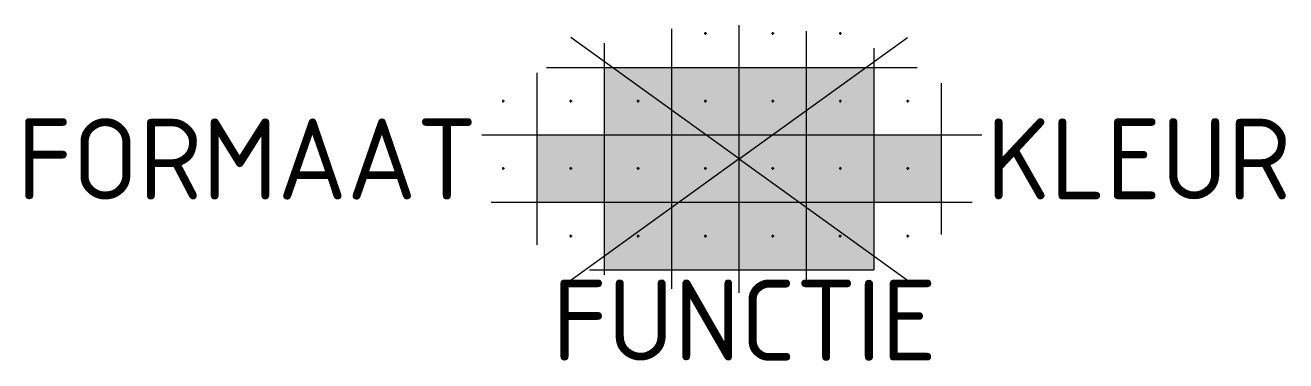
# Model space of a CAD drawing. Extents: x -15.9 to 12.2, y -4.5 to 3.
import ezdxf
from ezdxf.enums import TextEntityAlignment as Align

# ---------------------------------------------------------------- set-up
doc = ezdxf.new("R2010")
doc.units = 0
doc.styles.add('NLCS-ISO', font='NLCS-ISO.ttf')

msp = doc.modelspace()

# ---------------------------------------------------------------- hatches: boundary and pattern name
h = msp.add_hatch(color=254)
h.dxf.hatch_style = 1
h.paths.add_polyline_path([(-1.5, 2.036), (-3, 2.036), (-3, 0.536), (-1.5, 0.536)])
h = msp.add_hatch(color=254)
h.dxf.hatch_style = 1
h.paths.add_polyline_path([(0, 2.036), (-1.5, 2.036), (-1.5, 0.536), (0, 0.536)])
h = msp.add_hatch(color=254)
h.dxf.hatch_style = 1
h.paths.add_polyline_path([(1.5, 2.036), (0, 2.036), (0, 0.536), (1.5, 0.536)])
h = msp.add_hatch(color=254)
h.dxf.hatch_style = 1
h.paths.add_polyline_path([(3, 2.036), (1.5, 2.036), (1.5, 0.536), (3, 0.536)])
h = msp.add_hatch(color=254)
h.dxf.hatch_style = 1
h.paths.add_polyline_path([(-3, 0.536), (-4.5, 0.536), (-4.5, -0.964), (-3, -0.964)])
h = msp.add_hatch(color=254)
h.dxf.hatch_style = 1
h.paths.add_polyline_path([(-1.5, 0.536), (-3, 0.536), (-3, -0.964), (-1.5, -0.964)])
h = msp.add_hatch(color=254)
h.dxf.hatch_style = 1
h.paths.add_polyline_path([(0, 0.536), (-1.5, 0.536), (-1.5, -0.964), (0, -0.964)])
h = msp.add_hatch(color=254)
h.dxf.hatch_style = 1
h.paths.add_polyline_path([(1.5, 0.536), (0, 0.536), (0, -0.964), (1.5, -0.964)])
h = msp.add_hatch(color=254)
h.dxf.hatch_style = 1
h.paths.add_polyline_path([(3, 0.536), (1.5, 0.536), (1.5, -0.964), (3, -0.964)])
h = msp.add_hatch(color=254)
h.dxf.hatch_style = 1
h.paths.add_polyline_path([(4.5, 0.536), (3, 0.536), (3, -0.964), (4.5, -0.964)])
h = msp.add_hatch(color=254)
h.dxf.hatch_style = 1
h.paths.add_polyline_path([(-1.5, -0.964), (-3, -0.964), (-3, -2.464), (-1.5, -2.464)])
h = msp.add_hatch(color=254)
h.dxf.hatch_style = 1
h.paths.add_polyline_path([(0, -0.964), (-1.5, -0.964), (-1.5, -2.464), (0, -2.464)])
h = msp.add_hatch(color=254)
h.dxf.hatch_style = 1
h.paths.add_polyline_path([(1.5, -0.964), (0, -0.964), (0, -2.464), (1.5, -2.464)])
h = msp.add_hatch(color=254)
h.dxf.hatch_style = 1
h.paths.add_polyline_path([(3, -0.964), (1.5, -0.964), (1.5, -2.464), (3, -2.464)])

# ---------------------------------------------------------------- linework, layer by layer
at = {"ltscale": 0.1}
for p, q in [((-1.5, -2.889), (-1.5, 2.889)), ((0, -2.972), (0, 2.972)), ((1.5, -2.841), (1.5, 2.841)), ((0, 0), (-3.745, 2.696)), ((-3, -2.573), (-3, 2.573)), ((0, 0), (3.745, 2.696)), ((3, -2.464), (3, 2.464)), ((-4.289, 2.036), (3.959, 2.036)), ((-4.5, -1.911), (-4.5, 1.911)), ((4.5, -1.682), (4.5, 1.682)), ((-5.731, 0.536), (5.4, 0.536)), ((0, 0), (-3.771, -2.715)), ((0, 0), (3.771, -2.715)), ((-5.517, -0.964), (5.187, -0.964)), ((-3.33, -2.464), (2.999, -2.464))]:
    msp.add_line(p, q, dxfattribs=at)
for p, q in [((-0.75, 2.756), (-0.75, 2.815)), ((0.75, 2.756), (0.75, 2.815)), ((2.25, 2.756), (2.25, 2.815)), ((-0.721, 2.786), (-0.779, 2.786)), ((0.779, 2.786), (0.721, 2.786)), ((2.279, 2.786), (2.221, 2.786)), ((-5.221, 1.286), (-5.279, 1.286)), ((-5.25, 1.256), (-5.25, 1.315)), ((-3.721, 1.286), (-3.779, 1.286)), ((-3.75, 1.256), (-3.75, 1.315)), ((-2.221, 1.286), (-2.279, 1.286)), ((-2.25, 1.256), (-2.25, 1.315)), ((-0.721, 1.286), (-0.779, 1.286)), ((-0.75, 1.256), (-0.75, 1.315)), ((0.779, 1.286), (0.721, 1.286)), ((0.75, 1.256), (0.75, 1.315)), ((2.279, 1.286), (2.221, 1.286)), ((2.25, 1.256), (2.25, 1.315)), ((3.779, 1.286), (3.721, 1.286)), ((3.75, 1.256), (3.75, 1.315)), ((-5.221, -0.214), (-5.279, -0.214)), ((-5.25, -0.244), (-5.25, -0.185)), ((-3.721, -0.214), (-3.779, -0.214)), ((-3.75, -0.244), (-3.75, -0.185)), ((-2.221, -0.214), (-2.279, -0.214)), ((-2.25, -0.244), (-2.25, -0.185)), ((-0.721, -0.214), (-0.779, -0.214)), ((-0.75, -0.244), (-0.75, -0.185)), ((0.779, -0.214), (0.721, -0.214)), ((0.75, -0.244), (0.75, -0.185)), ((2.279, -0.214), (2.221, -0.214)), ((2.25, -0.244), (2.25, -0.185)), ((3.779, -0.214), (3.721, -0.214)), ((3.75, -0.244), (3.75, -0.185)), ((-3.721, -1.714), (-3.779, -1.714)), ((-3.75, -1.744), (-3.75, -1.685)), ((-2.221, -1.714), (-2.279, -1.714)), ((-2.25, -1.744), (-2.25, -1.685)), ((-0.721, -1.714), (-0.779, -1.714)), ((-0.75, -1.744), (-0.75, -1.685)), ((0.779, -1.714), (0.721, -1.714)), ((0.75, -1.744), (0.75, -1.685)), ((2.279, -1.714), (2.22, -1.714)), ((2.249, -1.744), (2.249, -1.685)), ((3.779, -1.714), (3.721, -1.714)), ((3.75, -1.744), (3.75, -1.685))]:
    msp.add_line(p, q)

# ---------------------------------------------------------------- texts
at = {"style": 'NLCS-ISO'}
msp.add_attdef('FORMAAT', text='30x30', height=1.8, dxfattribs=at).set_placement((-5.831, 0), align=Align.MIDDLE_RIGHT)
msp.add_attdef('KLEUR', text='G', height=1.8, dxfattribs=at).set_placement((5.5, 0), align=Align.MIDDLE_LEFT)
at = {"style": 'NLCS-ISO', "flags": 1}
msp.add_attdef('FUNCTIE', text='', height=1.8, dxfattribs=at).set_placement((0.116, -3.585), align=Align.MIDDLE_CENTER)

doc.saveas('drawing.dxf')
